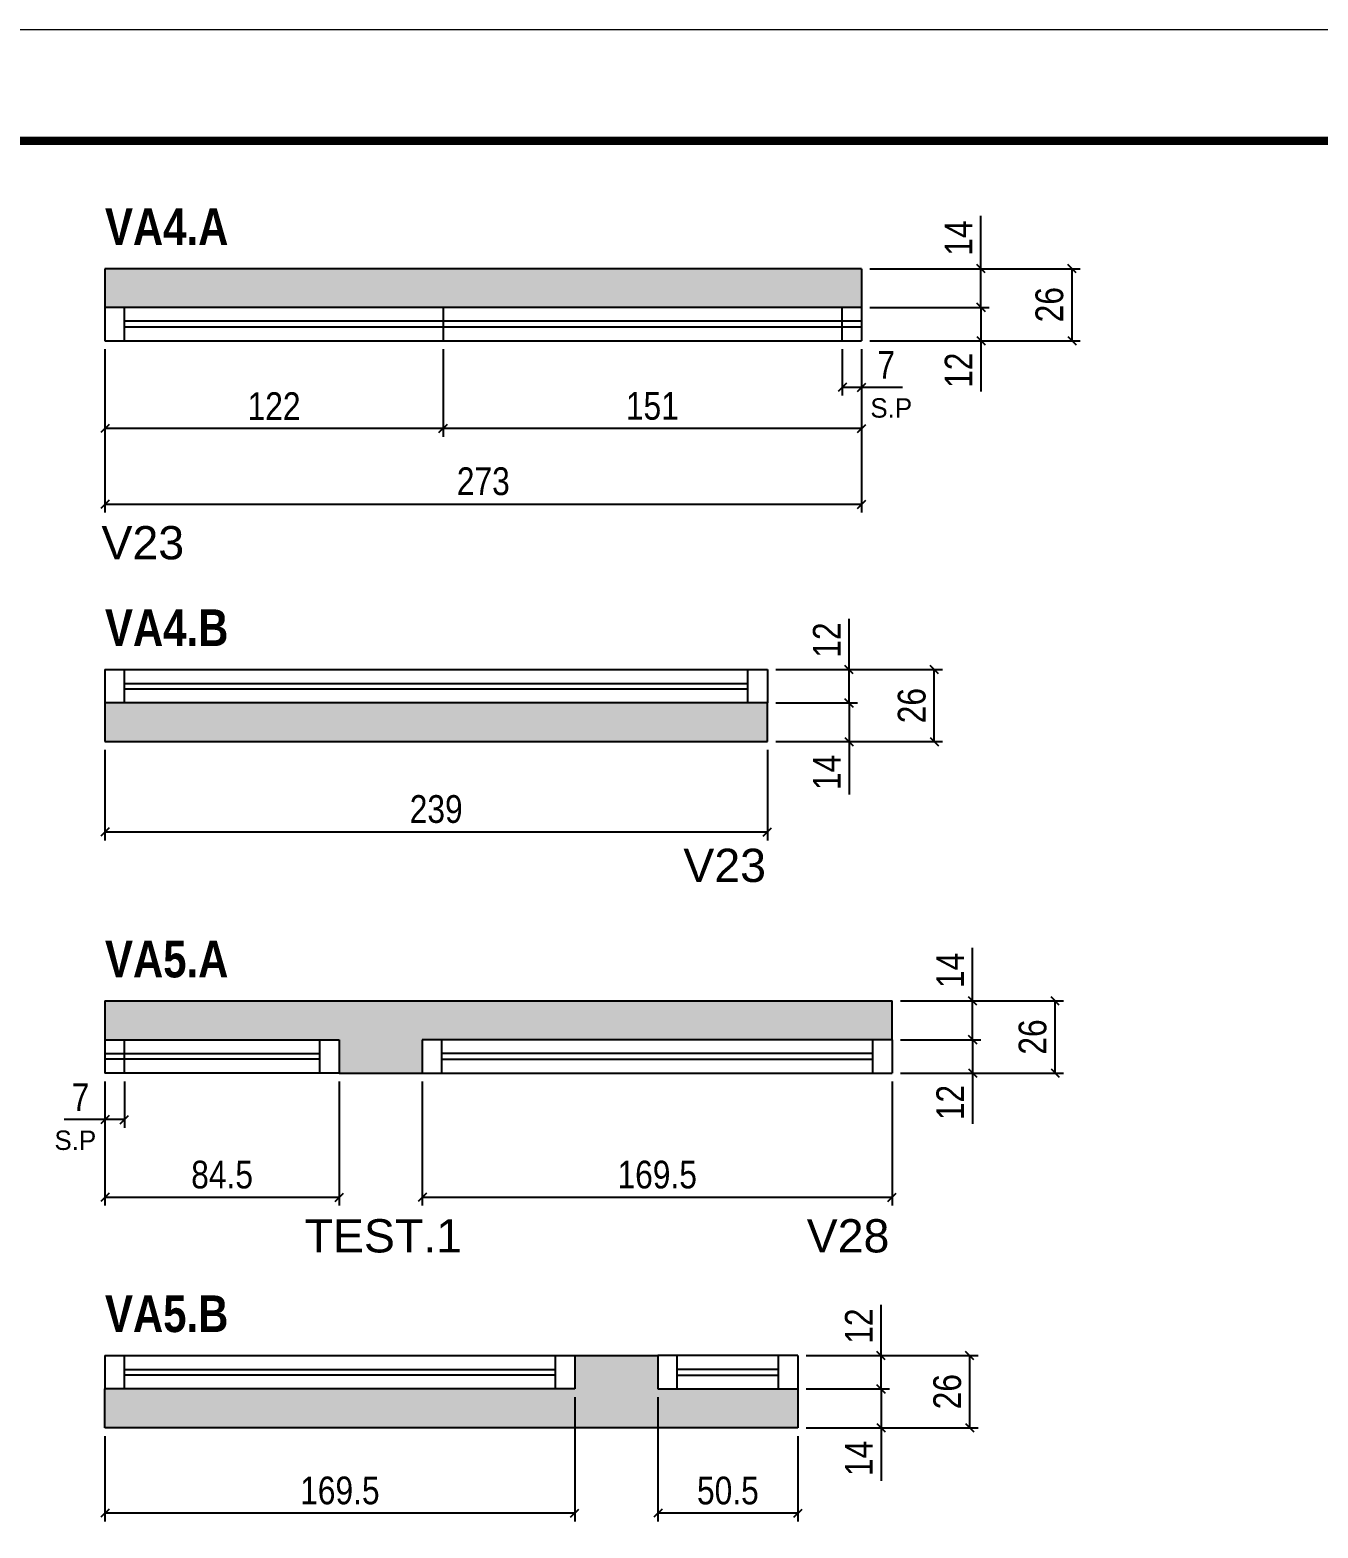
# Model space of a CAD drawing. Extents: x 3330 to 22105, y 1197 to 30204.
# Drawn here: x 6960 to 7425, y 18935 to 19476 of the extents above; entities that cross this region are included whole.
import ezdxf

# ---------------------------------------------------------------- set-up
doc = ezdxf.new("R2010")
doc.units = 0
doc.linetypes.add('DASHED', pattern=[0.75, 0.5, -0.25])
doc.linetypes.add('HIDDEN', pattern=[0.375, 0.25, -0.125])
for name, color, linetype in [('5', 5, 'Continuous'), ('COTA', 241, 'Continuous'), ('NOMENCLATURA', 7, 'Continuous'), ('Painéis', 200, 'Continuous'), ('SARR_2.2x7', 40, 'Continuous'), ('SARR_EDITAR', 141, 'Continuous'), ('texto', 7, 'Continuous')]:
    doc.layers.add(name, color=color, linetype=linetype)
doc.layers.add('Folhas', color=255, linetype='Continuous', lineweight=9)
doc.layers.add('SARRAFO DE PRESSAO', color=251, linetype='DASHED', lineweight=9)
doc.styles.add('COTA TECNICA', font='techl___.ttf', dxfattribs={"height": 10})
doc.styles.add('ROMAS860', font='ROMAS860.SHX')
doc.styles.get("Standard").update_dxf_attribs({"font": 'arial.ttf'})
doc.styles.add('TECNICA', font='techb___.ttf', dxfattribs={"height": 10})
doc.dimstyles.new('PAINEL', dxfattribs={"dimtxt": 10, "dimasz": 3, "dimexe": 3, "dimexo": 3, "dimgap": 3, "dimtad": 1, "dimdec": 1, "dimzin": 12, "dimdsep": 46, "dimtxsty": 'COTA TECNICA', "dimblk1": 'OBLIQUE', "dimblk2": 'OBLIQUE', "dimsah": 1, "dimcen": 0.9, "dimclrd": 4, "dimclre": 4, "dimclrt": 240, "dimadec": 1, "dimazin": 3, "dimtfac": 1, "dimtdec": 1, "dimtmove": 0, "dimatfit": 3, "dimfxl": 1, "dimtolj": 1, "dimtzin": 12, "dimarcsym": 0})

# ---------------------------------------------------------------- blocks, each defined once
blk = doc.blocks.new('9999999999')
at = {"layer": 'Folhas'}
blk.add_lwpolyline([(98138.98, 34190.21), (99623.98, 34190.21), (99623.98, 35240.21), (98138.98, 35240.21)], close=True, dxfattribs=at)
at = {"layer": 'Folhas', "color": 30, "const_width": 3}
blk.add_lwpolyline([(98213.98, 34230.21), (99583.98, 34230.21), (99583.98, 35200.21), (98213.98, 35200.21)], close=True, dxfattribs=at)
blk = doc.blocks.new('_Oblique')
at = {"color": 0, "linetype": 'ByBlock', "lineweight": -2}
blk.add_line((-0.5, -0.5), (0.5, 0.5), dxfattribs=at)
blk = doc.blocks.new('*D2918')
at = {"layer": 'COTA', "color": 4, "linetype": 'ByBlock', "lineweight": -2, "transparency": 16777216}
for p, q in [((6987.33, 19360.81), (6987.33, 19301.83)), ((7260.33, 19360.81), (7260.33, 19301.83)), ((6987.33, 19304.83), (7260.33, 19304.83))]:
    blk.add_line(p, q, dxfattribs=at)
at = {"layer": 'Defpoints', "color": 0, "linetype": 'ByBlock', "transparency": 16777216}
for p in [(6987.33, 19363.81), (7260.33, 19363.81), (7260.33, 19304.83)]:
    blk.add_point(p, dxfattribs=at)
at = {"layer": 'COTA', "color": 4, "linetype": 'ByBlock', "lineweight": -2, "transparency": 16777216, "xscale": 3, "yscale": 3, "zscale": 3, "rotation": 180}
blk.add_blockref('_Oblique', (6987.33, 19304.83), dxfattribs=at)
at = {"layer": 'COTA', "color": 4, "linetype": 'ByBlock', "lineweight": -2, "transparency": 16777216, "xscale": 3, "yscale": 3, "zscale": 3}
blk.add_blockref('_Oblique', (7260.33, 19304.83), dxfattribs=at)
at = {"layer": 'COTA', "color": 240, "linetype": 'ByBlock', "transparency": 16777216, "insert": (7123.83, 19313.05), "char_height": 10, "attachment_point": 5, "style": 'COTA TECNICA'}
blk.add_mtext('\\A1;273', dxfattribs=at)
blk = doc.blocks.new('*D2919')
at = {"layer": 'COTA', "color": 4, "linetype": 'ByBlock', "lineweight": -2, "transparency": 16777216}
for p, q in [((7109.33, 19360.81), (7109.33, 19329.14)), ((7260.33, 19360.81), (7260.33, 19329.14)), ((7260.33, 19332.14), (7109.33, 19332.14))]:
    blk.add_line(p, q, dxfattribs=at)
at = {"layer": 'Defpoints', "color": 0, "linetype": 'ByBlock', "transparency": 16777216}
for p in [(7109.33, 19363.81), (7260.33, 19363.81), (7109.33, 19332.14)]:
    blk.add_point(p, dxfattribs=at)
at = {"layer": 'COTA', "color": 4, "linetype": 'ByBlock', "lineweight": -2, "transparency": 16777216, "xscale": 3, "yscale": 3, "zscale": 3, "rotation": 180}
blk.add_blockref('_Oblique', (7109.33, 19332.14), dxfattribs=at)
at = {"layer": 'COTA', "color": 4, "linetype": 'ByBlock', "lineweight": -2, "transparency": 16777216, "xscale": 3, "yscale": 3, "zscale": 3}
blk.add_blockref('_Oblique', (7260.33, 19332.14), dxfattribs=at)
at = {"layer": 'COTA', "color": 240, "linetype": 'ByBlock', "transparency": 16777216, "insert": (7184.83, 19340.25), "char_height": 10, "attachment_point": 5, "style": 'COTA TECNICA'}
blk.add_mtext('\\A1;151', dxfattribs=at)
blk = doc.blocks.new('*D2920')
at = {"layer": 'COTA', "color": 4, "linetype": 'ByBlock', "lineweight": -2, "transparency": 16777216}
for p, q in [((6987.33, 19360.81), (6987.33, 19329.14)), ((7109.33, 19360.81), (7109.33, 19329.14)), ((7109.33, 19332.14), (6987.33, 19332.14))]:
    blk.add_line(p, q, dxfattribs=at)
at = {"layer": 'Defpoints', "color": 0, "linetype": 'ByBlock', "transparency": 16777216}
for p in [(6987.33, 19363.81), (7109.33, 19363.81), (6987.33, 19332.14)]:
    blk.add_point(p, dxfattribs=at)
at = {"layer": 'COTA', "color": 4, "linetype": 'ByBlock', "lineweight": -2, "transparency": 16777216, "xscale": 3, "yscale": 3, "zscale": 3, "rotation": 180}
blk.add_blockref('_Oblique', (6987.33, 19332.14), dxfattribs=at)
at = {"layer": 'COTA', "color": 4, "linetype": 'ByBlock', "lineweight": -2, "transparency": 16777216, "xscale": 3, "yscale": 3, "zscale": 3}
blk.add_blockref('_Oblique', (7109.33, 19332.14), dxfattribs=at)
at = {"layer": 'COTA', "color": 240, "linetype": 'ByBlock', "transparency": 16777216, "insert": (7048.33, 19340.2), "char_height": 10, "attachment_point": 5, "style": 'COTA TECNICA'}
blk.add_mtext('\\A1;122', dxfattribs=at)
blk = doc.blocks.new('*D2921')
at = {"layer": 'COTA', "color": 4, "linetype": 'ByBlock', "lineweight": -2, "transparency": 16777216}
for p, q in [((7303.39, 19389.81), (7303.39, 19408.93)), ((7263.33, 19389.81), (7306.39, 19389.81)), ((7303.39, 19375.81), (7303.39, 19389.81)), ((7263.33, 19375.81), (7306.39, 19375.81))]:
    blk.add_line(p, q, dxfattribs=at)
at = {"layer": 'Defpoints', "color": 0, "linetype": 'ByBlock', "transparency": 16777216}
for p in [(7260.33, 19389.81), (7303.39, 19389.81), (7260.33, 19375.81)]:
    blk.add_point(p, dxfattribs=at)
at = {"layer": 'COTA', "color": 4, "linetype": 'ByBlock', "lineweight": -2, "transparency": 16777216, "xscale": 3, "yscale": 3, "zscale": 3}
for p, rotation in [((7303.39, 19389.81), 90), ((7303.39, 19375.81), 270)]:
    blk.add_blockref('_Oblique', p, dxfattribs=dict(at, rotation=rotation))
at = {"layer": 'COTA', "color": 240, "linetype": 'ByBlock', "transparency": 16777216, "insert": (7295.31, 19400.87), "char_height": 10, "attachment_point": 5, "rotation": 90, "style": 'COTA TECNICA'}
blk.add_mtext('\\A1;14', dxfattribs=at)
blk = doc.blocks.new('*D2922')
at = {"layer": 'COTA', "color": 4, "linetype": 'ByBlock', "lineweight": -2, "transparency": 16777216}
for p, q in [((7263.33, 19389.81), (7339.24, 19389.81)), ((7336.24, 19389.81), (7336.24, 19363.81)), ((7263.33, 19363.81), (7339.24, 19363.81))]:
    blk.add_line(p, q, dxfattribs=at)
at = {"layer": 'Defpoints', "color": 0, "linetype": 'ByBlock', "transparency": 16777216}
for p in [(7260.33, 19389.81), (7260.33, 19363.81), (7336.24, 19363.81)]:
    blk.add_point(p, dxfattribs=at)
at = {"layer": 'COTA', "color": 4, "linetype": 'ByBlock', "lineweight": -2, "transparency": 16777216, "xscale": 3, "yscale": 3, "zscale": 3}
for p, rotation in [((7336.24, 19389.81), 90), ((7336.24, 19363.81), 270)]:
    blk.add_blockref('_Oblique', p, dxfattribs=dict(at, rotation=rotation))
at = {"layer": 'COTA', "color": 240, "linetype": 'ByBlock', "transparency": 16777216, "insert": (7328.13, 19376.81), "char_height": 10, "attachment_point": 5, "rotation": 90, "style": 'COTA TECNICA'}
blk.add_mtext('\\A1;26', dxfattribs=at)
blk = doc.blocks.new('*D2923')
at = {"layer": 'COTA', "color": 4, "linetype": 'ByBlock', "lineweight": -2, "transparency": 16777216}
for p, q in [((7253.33, 19360.81), (7253.33, 19344.01)), ((7260.33, 19360.81), (7260.33, 19344.01)), ((7253.33, 19347.01), (7260.33, 19347.01)), ((7260.33, 19347.01), (7275.06, 19347.01))]:
    blk.add_line(p, q, dxfattribs=at)
at = {"layer": 'Defpoints', "color": 0, "linetype": 'ByBlock', "transparency": 16777216}
for p in [(7253.33, 19363.81), (7260.33, 19363.81), (7260.33, 19347.01)]:
    blk.add_point(p, dxfattribs=at)
at = {"layer": 'COTA', "color": 4, "linetype": 'ByBlock', "lineweight": -2, "transparency": 16777216, "xscale": 3, "yscale": 3, "zscale": 3, "rotation": 180}
blk.add_blockref('_Oblique', (7253.33, 19347.01), dxfattribs=at)
at = {"layer": 'COTA', "color": 4, "linetype": 'ByBlock', "lineweight": -2, "transparency": 16777216, "xscale": 3, "yscale": 3, "zscale": 3}
blk.add_blockref('_Oblique', (7260.33, 19347.01), dxfattribs=at)
at = {"layer": 'COTA', "color": 240, "linetype": 'ByBlock', "transparency": 16777216, "insert": (7269.2, 19355.08), "char_height": 10, "attachment_point": 5, "style": 'COTA TECNICA'}
blk.add_mtext('\\A1;7', dxfattribs=at)
blk = doc.blocks.new('*D2924')
at = {"layer": 'COTA', "color": 4, "linetype": 'ByBlock', "lineweight": -2, "transparency": 16777216}
for p, q in [((7263.33, 19375.81), (7306.39, 19375.81)), ((7303.39, 19375.81), (7303.39, 19363.81)), ((7263.33, 19363.81), (7306.39, 19363.81)), ((7303.39, 19363.81), (7303.39, 19345.5))]:
    blk.add_line(p, q, dxfattribs=at)
at = {"layer": 'Defpoints', "color": 0, "linetype": 'ByBlock', "transparency": 16777216}
for p in [(7260.33, 19375.81), (7260.33, 19363.81), (7303.39, 19363.81)]:
    blk.add_point(p, dxfattribs=at)
at = {"layer": 'COTA', "color": 4, "linetype": 'ByBlock', "lineweight": -2, "transparency": 16777216, "xscale": 3, "yscale": 3, "zscale": 3}
for p, rotation in [((7303.39, 19375.81), 90), ((7303.39, 19363.81), 270)]:
    blk.add_blockref('_Oblique', p, dxfattribs=dict(at, rotation=rotation))
at = {"layer": 'COTA', "color": 240, "linetype": 'ByBlock', "transparency": 16777216, "insert": (7295.33, 19353.16), "char_height": 10, "attachment_point": 5, "rotation": 90, "style": 'COTA TECNICA'}
blk.add_mtext('\\A1;12', dxfattribs=at)
blk = doc.blocks.new('*D2925')
at = {"layer": 'COTA', "color": 4, "linetype": 'ByBlock', "lineweight": -2, "transparency": 16777216}
for p, q in [((7255.82, 19245.14), (7255.82, 19263.46)), ((7229.33, 19245.14), (7258.82, 19245.14)), ((7255.82, 19233.14), (7255.82, 19245.14)), ((7229.33, 19233.14), (7258.82, 19233.14))]:
    blk.add_line(p, q, dxfattribs=at)
at = {"layer": 'Defpoints', "color": 0, "linetype": 'ByBlock', "transparency": 16777216}
for p in [(7226.33, 19245.14), (7255.82, 19245.14), (7226.33, 19233.14)]:
    blk.add_point(p, dxfattribs=at)
at = {"layer": 'COTA', "color": 4, "linetype": 'ByBlock', "lineweight": -2, "transparency": 16777216, "xscale": 3, "yscale": 3, "zscale": 3}
for p, rotation in [((7255.82, 19245.14), 90), ((7255.82, 19233.14), 270)]:
    blk.add_blockref('_Oblique', p, dxfattribs=dict(at, rotation=rotation))
at = {"layer": 'COTA', "color": 240, "linetype": 'ByBlock', "transparency": 16777216, "insert": (7247.76, 19255.8), "char_height": 10, "attachment_point": 5, "rotation": 90, "style": 'COTA TECNICA'}
blk.add_mtext('\\A1;12', dxfattribs=at)
blk = doc.blocks.new('*D2926')
at = {"layer": 'COTA', "color": 4, "linetype": 'ByBlock', "lineweight": -2, "transparency": 16777216}
for p, q in [((7229.33, 19233.14), (7258.82, 19233.14)), ((7255.82, 19233.14), (7255.82, 19219.14)), ((7229.33, 19219.14), (7258.82, 19219.14)), ((7255.82, 19219.14), (7255.82, 19200.03))]:
    blk.add_line(p, q, dxfattribs=at)
at = {"layer": 'Defpoints', "color": 0, "linetype": 'ByBlock', "transparency": 16777216}
for p in [(7226.33, 19233.14), (7226.33, 19219.14), (7255.82, 19219.14)]:
    blk.add_point(p, dxfattribs=at)
at = {"layer": 'COTA', "color": 4, "linetype": 'ByBlock', "lineweight": -2, "transparency": 16777216, "xscale": 3, "yscale": 3, "zscale": 3}
for p, rotation in [((7255.82, 19233.14), 90), ((7255.82, 19219.14), 270)]:
    blk.add_blockref('_Oblique', p, dxfattribs=dict(at, rotation=rotation))
at = {"layer": 'COTA', "color": 240, "linetype": 'ByBlock', "transparency": 16777216, "insert": (7247.75, 19208.08), "char_height": 10, "attachment_point": 5, "rotation": 90, "style": 'COTA TECNICA'}
blk.add_mtext('\\A1;14', dxfattribs=at)
blk = doc.blocks.new('*D2927')
at = {"layer": 'COTA', "color": 4, "linetype": 'ByBlock', "lineweight": -2, "transparency": 16777216}
for p, q in [((7229.33, 19245.14), (7289.56, 19245.14)), ((7286.56, 19219.14), (7286.56, 19245.14)), ((7229.33, 19219.14), (7289.56, 19219.14))]:
    blk.add_line(p, q, dxfattribs=at)
at = {"layer": 'Defpoints', "color": 0, "linetype": 'ByBlock', "transparency": 16777216}
for p in [(7226.33, 19245.14), (7286.56, 19245.14), (7226.33, 19219.14)]:
    blk.add_point(p, dxfattribs=at)
at = {"layer": 'COTA', "color": 4, "linetype": 'ByBlock', "lineweight": -2, "transparency": 16777216, "xscale": 3, "yscale": 3, "zscale": 3}
for p, rotation in [((7286.56, 19245.14), 90), ((7286.56, 19219.14), 270)]:
    blk.add_blockref('_Oblique', p, dxfattribs=dict(at, rotation=rotation))
at = {"layer": 'COTA', "color": 240, "linetype": 'ByBlock', "transparency": 16777216, "insert": (7278.46, 19232.14), "char_height": 10, "attachment_point": 5, "rotation": 90, "style": 'COTA TECNICA'}
blk.add_mtext('\\A1;26', dxfattribs=at)
blk = doc.blocks.new('*D2928')
at = {"layer": 'COTA', "color": 4, "linetype": 'ByBlock', "lineweight": -2, "transparency": 16777216}
for p, q in [((6987.33, 19216.14), (6987.33, 19183.52)), ((7226.33, 19216.14), (7226.33, 19183.52)), ((7226.33, 19186.52), (6987.33, 19186.52))]:
    blk.add_line(p, q, dxfattribs=at)
at = {"layer": 'Defpoints', "color": 0, "linetype": 'ByBlock', "transparency": 16777216}
for p in [(6987.33, 19219.14), (7226.33, 19219.14), (6987.33, 19186.52)]:
    blk.add_point(p, dxfattribs=at)
at = {"layer": 'COTA', "color": 4, "linetype": 'ByBlock', "lineweight": -2, "transparency": 16777216, "xscale": 3, "yscale": 3, "zscale": 3, "rotation": 180}
blk.add_blockref('_Oblique', (6987.33, 19186.52), dxfattribs=at)
at = {"layer": 'COTA', "color": 4, "linetype": 'ByBlock', "lineweight": -2, "transparency": 16777216, "xscale": 3, "yscale": 3, "zscale": 3}
blk.add_blockref('_Oblique', (7226.33, 19186.52), dxfattribs=at)
at = {"layer": 'COTA', "color": 240, "linetype": 'ByBlock', "transparency": 16777216, "insert": (7106.83, 19194.77), "char_height": 10, "attachment_point": 5, "style": 'COTA TECNICA'}
blk.add_mtext('\\A1;239', dxfattribs=at)
blk = doc.blocks.new('*D2929')
at = {"layer": 'COTA', "color": 4, "linetype": 'ByBlock', "lineweight": -2, "transparency": 16777216}
for p, q in [((6987.33, 19096.57), (6987.33, 19051.72)), ((7071.83, 19096.57), (7071.83, 19051.72)), ((6987.33, 19054.72), (7071.83, 19054.72))]:
    blk.add_line(p, q, dxfattribs=at)
at = {"layer": 'Defpoints', "color": 0, "linetype": 'ByBlock', "transparency": 16777216}
for p in [(6987.33, 19099.57), (7071.83, 19099.57), (7071.83, 19054.72)]:
    blk.add_point(p, dxfattribs=at)
at = {"layer": 'COTA', "color": 4, "linetype": 'ByBlock', "lineweight": -2, "transparency": 16777216, "xscale": 3, "yscale": 3, "zscale": 3, "rotation": 180}
blk.add_blockref('_Oblique', (6987.33, 19054.72), dxfattribs=at)
at = {"layer": 'COTA', "color": 4, "linetype": 'ByBlock', "lineweight": -2, "transparency": 16777216, "xscale": 3, "yscale": 3, "zscale": 3}
blk.add_blockref('_Oblique', (7071.83, 19054.72), dxfattribs=at)
at = {"layer": 'COTA', "color": 240, "linetype": 'ByBlock', "transparency": 16777216, "insert": (7029.58, 19062.86), "char_height": 10, "attachment_point": 5, "style": 'COTA TECNICA'}
blk.add_mtext('\\A1;84.5', dxfattribs=at)
blk = doc.blocks.new('*D2930')
at = {"layer": 'COTA', "color": 4, "linetype": 'ByBlock', "lineweight": -2, "transparency": 16777216}
for p, q in [((6987.33, 19096.57), (6987.33, 19079.77)), ((6994.33, 19096.57), (6994.33, 19079.77)), ((6987.33, 19082.77), (6972.6, 19082.77)), ((6994.33, 19082.77), (6987.33, 19082.77))]:
    blk.add_line(p, q, dxfattribs=at)
at = {"layer": 'Defpoints', "color": 0, "linetype": 'ByBlock', "transparency": 16777216}
for p in [(6987.33, 19099.57), (6994.33, 19099.57), (6987.33, 19082.77)]:
    blk.add_point(p, dxfattribs=at)
at = {"layer": 'COTA', "color": 4, "linetype": 'ByBlock', "lineweight": -2, "transparency": 16777216, "xscale": 3, "yscale": 3, "zscale": 3, "rotation": 180}
blk.add_blockref('_Oblique', (6987.33, 19082.77), dxfattribs=at)
at = {"layer": 'COTA', "color": 4, "linetype": 'ByBlock', "lineweight": -2, "transparency": 16777216, "xscale": 3, "yscale": 3, "zscale": 3}
blk.add_blockref('_Oblique', (6994.33, 19082.77), dxfattribs=at)
at = {"layer": 'COTA', "color": 240, "linetype": 'ByBlock', "transparency": 16777216, "insert": (6978.47, 19090.84), "char_height": 10, "attachment_point": 5, "style": 'COTA TECNICA'}
blk.add_mtext('\\A1;7', dxfattribs=at)
blk = doc.blocks.new('*D2857')
at = {"layer": 'COTA', "color": 4, "linetype": 'ByBlock', "lineweight": -2, "transparency": 16777216}
for p, q in [((7101.83, 19096.57), (7101.83, 19051.72)), ((7271.33, 19096.57), (7271.33, 19051.72)), ((7101.83, 19054.72), (7271.33, 19054.72))]:
    blk.add_line(p, q, dxfattribs=at)
at = {"layer": 'Defpoints', "color": 0, "linetype": 'ByBlock', "transparency": 16777216}
for p in [(7101.83, 19099.57), (7271.33, 19099.57), (7271.33, 19054.72)]:
    blk.add_point(p, dxfattribs=at)
at = {"layer": 'COTA', "color": 4, "linetype": 'ByBlock', "lineweight": -2, "transparency": 16777216, "xscale": 3, "yscale": 3, "zscale": 3, "rotation": 180}
blk.add_blockref('_Oblique', (7101.83, 19054.72), dxfattribs=at)
at = {"layer": 'COTA', "color": 4, "linetype": 'ByBlock', "lineweight": -2, "transparency": 16777216, "xscale": 3, "yscale": 3, "zscale": 3}
blk.add_blockref('_Oblique', (7271.33, 19054.72), dxfattribs=at)
at = {"layer": 'COTA', "color": 240, "linetype": 'ByBlock', "transparency": 16777216, "insert": (7186.58, 19062.86), "char_height": 10, "attachment_point": 5, "style": 'COTA TECNICA'}
blk.add_mtext('\\A1;169.5', dxfattribs=at)
blk = doc.blocks.new('*D2858')
at = {"layer": 'COTA', "color": 4, "linetype": 'ByBlock', "lineweight": -2, "transparency": 16777216}
for p, q in [((7274.33, 19111.57), (7303.37, 19111.57)), ((7300.37, 19111.57), (7300.37, 19099.57)), ((7274.33, 19099.57), (7303.37, 19099.57)), ((7300.37, 19099.57), (7300.37, 19081.26))]:
    blk.add_line(p, q, dxfattribs=at)
at = {"layer": 'Defpoints', "color": 0, "linetype": 'ByBlock', "transparency": 16777216}
for p in [(7271.33, 19111.57), (7271.33, 19099.57), (7300.37, 19099.57)]:
    blk.add_point(p, dxfattribs=at)
at = {"layer": 'COTA', "color": 4, "linetype": 'ByBlock', "lineweight": -2, "transparency": 16777216, "xscale": 3, "yscale": 3, "zscale": 3}
for p, rotation in [((7300.37, 19111.57), 90), ((7300.37, 19099.57), 270)]:
    blk.add_blockref('_Oblique', p, dxfattribs=dict(at, rotation=rotation))
at = {"layer": 'COTA', "color": 240, "linetype": 'ByBlock', "transparency": 16777216, "insert": (7292.31, 19088.91), "char_height": 10, "attachment_point": 5, "rotation": 90, "style": 'COTA TECNICA'}
blk.add_mtext('\\A1;12', dxfattribs=at)
blk = doc.blocks.new('*D2859')
at = {"layer": 'COTA', "color": 4, "linetype": 'ByBlock', "lineweight": -2, "transparency": 16777216}
for p, q in [((7300.37, 19125.57), (7300.37, 19144.69)), ((7274.33, 19125.57), (7303.37, 19125.57)), ((7300.37, 19111.57), (7300.37, 19125.57)), ((7274.33, 19111.57), (7303.37, 19111.57))]:
    blk.add_line(p, q, dxfattribs=at)
at = {"layer": 'Defpoints', "color": 0, "linetype": 'ByBlock', "transparency": 16777216}
for p in [(7271.33, 19125.57), (7300.37, 19125.57), (7271.33, 19111.57)]:
    blk.add_point(p, dxfattribs=at)
at = {"layer": 'COTA', "color": 4, "linetype": 'ByBlock', "lineweight": -2, "transparency": 16777216, "xscale": 3, "yscale": 3, "zscale": 3}
for p, rotation in [((7300.37, 19125.57), 90), ((7300.37, 19111.57), 270)]:
    blk.add_blockref('_Oblique', p, dxfattribs=dict(at, rotation=rotation))
at = {"layer": 'COTA', "color": 240, "linetype": 'ByBlock', "transparency": 16777216, "insert": (7292.3, 19136.63), "char_height": 10, "attachment_point": 5, "rotation": 90, "style": 'COTA TECNICA'}
blk.add_mtext('\\A1;14', dxfattribs=at)
blk = doc.blocks.new('*D2860')
at = {"layer": 'COTA', "color": 4, "linetype": 'ByBlock', "lineweight": -2, "transparency": 16777216}
for p, q in [((7274.33, 19125.57), (7333.17, 19125.57)), ((7330.17, 19099.57), (7330.17, 19125.57)), ((7274.33, 19099.57), (7333.17, 19099.57))]:
    blk.add_line(p, q, dxfattribs=at)
at = {"layer": 'Defpoints', "color": 0, "linetype": 'ByBlock', "transparency": 16777216}
for p in [(7271.33, 19125.57), (7330.17, 19125.57), (7271.33, 19099.57)]:
    blk.add_point(p, dxfattribs=at)
at = {"layer": 'COTA', "color": 4, "linetype": 'ByBlock', "lineweight": -2, "transparency": 16777216, "xscale": 3, "yscale": 3, "zscale": 3}
for p, rotation in [((7330.17, 19125.57), 90), ((7330.17, 19099.57), 270)]:
    blk.add_blockref('_Oblique', p, dxfattribs=dict(at, rotation=rotation))
at = {"layer": 'COTA', "color": 240, "linetype": 'ByBlock', "transparency": 16777216, "insert": (7322.06, 19112.57), "char_height": 10, "attachment_point": 5, "rotation": 90, "style": 'COTA TECNICA'}
blk.add_mtext('\\A1;26', dxfattribs=at)
blk = doc.blocks.new('*D2861')
at = {"layer": 'COTA', "color": 4, "linetype": 'ByBlock', "lineweight": -2, "transparency": 16777216}
for p, q in [((7186.83, 18982.59), (7186.83, 18937.75)), ((7237.33, 18968.59), (7237.33, 18937.75)), ((7237.33, 18940.75), (7186.83, 18940.75))]:
    blk.add_line(p, q, dxfattribs=at)
at = {"layer": 'Defpoints', "color": 0, "linetype": 'ByBlock', "transparency": 16777216}
for p in [(7186.83, 18985.59), (7237.33, 18971.59), (7186.83, 18940.75)]:
    blk.add_point(p, dxfattribs=at)
at = {"layer": 'COTA', "color": 4, "linetype": 'ByBlock', "lineweight": -2, "transparency": 16777216, "xscale": 3, "yscale": 3, "zscale": 3, "rotation": 180}
blk.add_blockref('_Oblique', (7186.83, 18940.75), dxfattribs=at)
at = {"layer": 'COTA', "color": 4, "linetype": 'ByBlock', "lineweight": -2, "transparency": 16777216, "xscale": 3, "yscale": 3, "zscale": 3}
blk.add_blockref('_Oblique', (7237.33, 18940.75), dxfattribs=at)
at = {"layer": 'COTA', "color": 240, "linetype": 'ByBlock', "transparency": 16777216, "insert": (7212.08, 18948.86), "char_height": 10, "attachment_point": 5, "style": 'COTA TECNICA'}
blk.add_mtext('\\A1;50.5', dxfattribs=at)
blk = doc.blocks.new('*D2862')
at = {"layer": 'COTA', "color": 4, "linetype": 'ByBlock', "lineweight": -2, "transparency": 16777216}
for p, q in [((7156.83, 18982.59), (7156.83, 18937.75)), ((6987.33, 18968.59), (6987.33, 18937.75)), ((7156.83, 18940.75), (6987.33, 18940.75))]:
    blk.add_line(p, q, dxfattribs=at)
at = {"layer": 'Defpoints', "color": 0, "linetype": 'ByBlock', "transparency": 16777216}
for p in [(7156.83, 18985.59), (6987.33, 18971.59), (6987.33, 18940.75)]:
    blk.add_point(p, dxfattribs=at)
at = {"layer": 'COTA', "color": 4, "linetype": 'ByBlock', "lineweight": -2, "transparency": 16777216, "xscale": 3, "yscale": 3, "zscale": 3, "rotation": 180}
blk.add_blockref('_Oblique', (6987.33, 18940.75), dxfattribs=at)
at = {"layer": 'COTA', "color": 4, "linetype": 'ByBlock', "lineweight": -2, "transparency": 16777216, "xscale": 3, "yscale": 3, "zscale": 3}
blk.add_blockref('_Oblique', (7156.83, 18940.75), dxfattribs=at)
at = {"layer": 'COTA', "color": 240, "linetype": 'ByBlock', "transparency": 16777216, "insert": (7072.08, 18948.89), "char_height": 10, "attachment_point": 5, "style": 'COTA TECNICA'}
blk.add_mtext('\\A1;169.5', dxfattribs=at)
blk = doc.blocks.new('*D2863')
at = {"layer": 'COTA', "color": 4, "linetype": 'ByBlock', "lineweight": -2, "transparency": 16777216}
for p, q in [((7240.33, 18985.59), (7270.38, 18985.59)), ((7267.38, 18985.59), (7267.38, 18971.59)), ((7240.33, 18971.59), (7270.38, 18971.59)), ((7267.38, 18971.59), (7267.38, 18952.48))]:
    blk.add_line(p, q, dxfattribs=at)
at = {"layer": 'Defpoints', "color": 0, "linetype": 'ByBlock', "transparency": 16777216}
for p in [(7237.33, 18985.59), (7237.33, 18971.59), (7267.38, 18971.59)]:
    blk.add_point(p, dxfattribs=at)
at = {"layer": 'COTA', "color": 4, "linetype": 'ByBlock', "lineweight": -2, "transparency": 16777216, "xscale": 3, "yscale": 3, "zscale": 3}
for p, rotation in [((7267.38, 18985.59), 90), ((7267.38, 18971.59), 270)]:
    blk.add_blockref('_Oblique', p, dxfattribs=dict(at, rotation=rotation))
at = {"layer": 'COTA', "color": 240, "linetype": 'ByBlock', "transparency": 16777216, "insert": (7259.31, 18960.53), "char_height": 10, "attachment_point": 5, "rotation": 90, "style": 'COTA TECNICA'}
blk.add_mtext('\\A1;14', dxfattribs=at)
blk = doc.blocks.new('*D2864')
at = {"layer": 'COTA', "color": 4, "linetype": 'ByBlock', "lineweight": -2, "transparency": 16777216}
for p, q in [((7267.38, 18997.59), (7267.38, 19015.91)), ((7240.33, 18997.59), (7270.38, 18997.59)), ((7267.38, 18985.59), (7267.38, 18997.59)), ((7240.33, 18985.59), (7270.38, 18985.59))]:
    blk.add_line(p, q, dxfattribs=at)
at = {"layer": 'Defpoints', "color": 0, "linetype": 'ByBlock', "transparency": 16777216}
for p in [(7237.33, 18997.59), (7267.38, 18997.59), (7237.33, 18985.59)]:
    blk.add_point(p, dxfattribs=at)
at = {"layer": 'COTA', "color": 4, "linetype": 'ByBlock', "lineweight": -2, "transparency": 16777216, "xscale": 3, "yscale": 3, "zscale": 3}
for p, rotation in [((7267.38, 18997.59), 90), ((7267.38, 18985.59), 270)]:
    blk.add_blockref('_Oblique', p, dxfattribs=dict(at, rotation=rotation))
at = {"layer": 'COTA', "color": 240, "linetype": 'ByBlock', "transparency": 16777216, "insert": (7259.33, 19008.25), "char_height": 10, "attachment_point": 5, "rotation": 90, "style": 'COTA TECNICA'}
blk.add_mtext('\\A1;12', dxfattribs=at)
blk = doc.blocks.new('*D2865')
at = {"layer": 'COTA', "color": 4, "linetype": 'ByBlock', "lineweight": -2, "transparency": 16777216}
for p, q in [((7240.33, 18997.59), (7302.37, 18997.59)), ((7299.37, 18971.59), (7299.37, 18997.59)), ((7240.33, 18971.59), (7302.37, 18971.59))]:
    blk.add_line(p, q, dxfattribs=at)
at = {"layer": 'Defpoints', "color": 0, "linetype": 'ByBlock', "transparency": 16777216}
for p in [(7237.33, 18997.59), (7299.37, 18997.59), (7237.33, 18971.59)]:
    blk.add_point(p, dxfattribs=at)
at = {"layer": 'COTA', "color": 4, "linetype": 'ByBlock', "lineweight": -2, "transparency": 16777216, "xscale": 3, "yscale": 3, "zscale": 3}
for p, rotation in [((7299.37, 18997.59), 90), ((7299.37, 18971.59), 270)]:
    blk.add_blockref('_Oblique', p, dxfattribs=dict(at, rotation=rotation))
at = {"layer": 'COTA', "color": 240, "linetype": 'ByBlock', "transparency": 16777216, "insert": (7291.27, 18984.59), "char_height": 10, "attachment_point": 5, "rotation": 90, "style": 'COTA TECNICA'}
blk.add_mtext('\\A1;26', dxfattribs=at)

msp = doc.modelspace()

# ---------------------------------------------------------------- hatches: boundary and pattern name
at = {"layer": 'COTA', "linetype": 'ByBlock'}
h = msp.add_hatch(dxfattribs=at)
h.set_pattern_fill('AR-CONC', color=256, scale=0.03)
h.set_pattern_definition([(50, (-124106.2733, -5427.082), (5.46554007, -0.47817257), [0.5715, -6.2865]), (355, (-124106.273, -5427.082), (-1.05730264, 5.73170536), [0.4572, -5.02921753]), (100.4514447, (-124105.818, -5427.122), (4.40823741, 5.25353256), [0.48570026, -5.34270734]), (46.1842, (-124106.273, -5425.558), (8.13237123, -1.26126984), [0.85725, -9.42975]), (96.6355576, (-124105.5956, -5425.663), (7.122124, 7.42278374), [0.7285507, -8.01406824]), (351.184151, (-124106.273, -5425.558), (7.122124, 7.42278374), [0.685799, -7.54379196]), (21, (-124105.5113, -5425.939), (4.54843174, -3.06795595), [0.5715, -6.2865]), (326, (-124105.511, -5425.939), (1.85406085, 5.52563898), [0.4572, -5.0292]), (71.451445, (-124105.132, -5426.195), (6.40249258, 2.45768307), [0.48570026, -5.34269813]), (37.5, (-124106.2733, -5427.0821), (0.092658098, 2.536651166), [0, -4.96824, 0, -5.1054, 0, -5.04825]), (7.5, (-124106.2733, -5427.0821), (2.004589875, 3.005417245), [0, -2.91084, 0, -4.85394, 0, -1.92405]), (327.5, (-124107.9725, -5427.0821), (4.067717855, -0.17186232), [0, -1.905, 0, -5.9436, 0, -7.8867]), (317.5, (-124108.7345, -5427.082), (4.44387544, 0.76279473), [0, -2.4765, 0, -3.94716, 0, -5.6007])])
h.paths.add_polyline_path([(7260.33, 19375.81), (7260.33, 19389.81), (6987.33, 19389.81), (6987.33, 19375.81)])
h = msp.add_hatch(dxfattribs=at)
h.set_pattern_fill('AR-CONC', color=256, scale=0.03)
h.set_pattern_definition([(50, (-124106.2733, -5414.5837), (5.46554007, -0.47817257), [0.5715, -6.2865]), (355, (-124106.273, -5414.584), (-1.05730264, 5.73170536), [0.4572, -5.02921753]), (100.4514447, (-124105.818, -5414.6236), (4.40823741, 5.25353256), [0.48570026, -5.34270734]), (46.1842, (-124106.273, -5413.06), (8.13237123, -1.26126984), [0.85725, -9.42975]), (96.6355576, (-124105.5956, -5413.165), (7.122124, 7.42278374), [0.7285507, -8.01406824]), (351.184151, (-124106.273, -5413.06), (7.122124, 7.42278374), [0.685799, -7.54379196]), (21, (-124105.5113, -5413.4407), (4.54843174, -3.06795595), [0.5715, -6.2865]), (326, (-124105.511, -5413.441), (1.85406085, 5.52563898), [0.4572, -5.0292]), (71.451445, (-124105.132, -5413.6964), (6.40249258, 2.45768307), [0.48570026, -5.34269813]), (37.5, (-124106.2733, -5414.5837), (0.092658098, 2.536651166), [0, -4.96824, 0, -5.1054, 0, -5.04825]), (7.5, (-124106.2733, -5414.5837), (2.004589875, 3.005417245), [0, -2.91084, 0, -4.85394, 0, -1.92405]), (327.5, (-124107.9725, -5414.5837), (4.067717855, -0.17186232), [0, -1.905, 0, -5.9436, 0, -7.8867]), (317.5, (-124108.7345, -5414.5837), (4.44387544, 0.76279473), [0, -2.4765, 0, -3.94716, 0, -5.6007])])
h.paths.add_polyline_path([(6987.33, 19233.14), (6987.33, 19219.14), (7226.33, 19219.14), (7226.33, 19233.14)])
h = msp.add_hatch(dxfattribs=at)
h.set_pattern_fill('AR-CONC', color=256, scale=0.03)
h.set_pattern_definition([(50, (-124106.2733, -5401.982), (5.46554007, -0.47817257), [0.5715, -6.2865]), (355, (-124106.273, -5401.982), (-1.05730264, 5.73170536), [0.4572, -5.02921753]), (100.4514447, (-124105.818, -5402.022), (4.40823741, 5.25353256), [0.48570026, -5.34270734]), (46.1842, (-124106.273, -5400.458), (8.13237123, -1.26126984), [0.85725, -9.42975]), (96.6355576, (-124105.5956, -5400.563), (7.122124, 7.42278374), [0.7285507, -8.01406824]), (351.184151, (-124106.273, -5400.458), (7.122124, 7.42278374), [0.685799, -7.54379196]), (21, (-124105.5113, -5400.839), (4.54843174, -3.06795595), [0.5715, -6.2865]), (326, (-124105.511, -5400.839), (1.85406085, 5.52563898), [0.4572, -5.0292]), (71.451445, (-124105.132, -5401.0946), (6.40249258, 2.45768307), [0.48570026, -5.34269813]), (37.5, (-124106.2733, -5401.982), (0.092658098, 2.536651166), [0, -4.96824, 0, -5.1054, 0, -5.04825]), (7.5, (-124106.2733, -5401.982), (2.004589875, 3.005417245), [0, -2.91084, 0, -4.85394, 0, -1.92405]), (327.5, (-124107.9725, -5401.982), (4.067717855, -0.17186232), [0, -1.905, 0, -5.9436, 0, -7.8867]), (317.5, (-124108.7345, -5401.982), (4.44387544, 0.76279473), [0, -2.4765, 0, -3.94716, 0, -5.6007])])
h.paths.add_polyline_path([(6987.33, 19125.57), (6987.33, 19111.57), (7071.83, 19111.57), (7071.83, 19099.57), (7101.83, 19099.57), (7101.83, 19111.57), (7271.33, 19111.57), (7271.33, 19125.57)])
h = msp.add_hatch(dxfattribs=at)
h.set_pattern_fill('AR-CONC', color=256, scale=0.03)
h.set_pattern_definition([(50, (-124136.2733, -5382.309), (5.46554007, -0.47817257), [0.5715, -6.2865]), (355, (-124136.273, -5382.309), (-1.05730264, 5.73170536), [0.4572, -5.02921753]), (100.4514447, (-124135.818, -5382.349), (4.40823741, 5.25353256), [0.48570026, -5.34270734]), (46.1842, (-124136.273, -5380.785), (8.13237123, -1.26126984), [0.85725, -9.42975]), (96.6355576, (-124135.5956, -5380.89), (7.122124, 7.42278374), [0.7285507, -8.01406824]), (351.184151, (-124136.273, -5380.785), (7.122124, 7.42278374), [0.685799, -7.54379196]), (21, (-124135.5113, -5381.166), (4.54843174, -3.06795595), [0.5715, -6.2865]), (326, (-124135.511, -5381.166), (1.85406085, 5.52563898), [0.4572, -5.0292]), (71.451445, (-124135.132, -5381.4216), (6.40249258, 2.45768307), [0.48570026, -5.34269813]), (37.5, (-124136.2733, -5382.3089), (0.092658098, 2.536651166), [0, -4.96824, 0, -5.1054, 0, -5.04825]), (7.5, (-124136.2733, -5382.309), (2.004589875, 3.005417245), [0, -2.91084, 0, -4.85394, 0, -1.92405]), (327.5, (-124137.9725, -5382.3089), (4.067717855, -0.17186232), [0, -1.905, 0, -5.9436, 0, -7.8867]), (317.5, (-124138.7345, -5382.309), (4.44387544, 0.76279473), [0, -2.4765, 0, -3.94716, 0, -5.6007])])
h.paths.add_polyline_path([(7156.83, 18997.59), (7156.83, 18985.59), (6987.33, 18985.59), (6987.33, 18971.59), (7237.33, 18971.59), (7237.33, 18985.59), (7186.83, 18985.59), (7186.83, 18997.59)])

# ---------------------------------------------------------------- linework, layer by layer
for p, q in [((7260.33, 19389.81), (6987.33, 19389.81)), ((6987.33, 19389.81), (6987.33, 19375.81)), ((7260.33, 19389.81), (7260.33, 19375.81)), ((6987.33, 19233.14), (6987.33, 19219.14)), ((7226.33, 19219.14), (7226.33, 19233.14)), ((6987.33, 19219.14), (7226.33, 19219.14)), ((6987.33, 19125.57), (6987.33, 19111.57)), ((6987.33, 19125.57), (7271.33, 19125.57)), ((7271.33, 19111.57), (7271.33, 19125.57)), ((7071.83, 19099.57), (7101.83, 19099.57)), ((7156.83, 18997.59), (7186.83, 18997.59)), ((6987.33, 18971.59), (6987.33, 18985.59)), ((7237.33, 18985.59), (7237.33, 18971.59)), ((7237.33, 18971.59), (6987.33, 18971.59))]:
    msp.add_line(p, q, dxfattribs=at)
at = {"layer": 'Painéis', "linetype": 'Continuous'}
for p, q in [((7260.33, 19375.81), (6987.33, 19375.81)), ((6987.33, 19375.81), (6987.33, 19363.81)), ((7109.33, 19375.81), (7109.33, 19363.81)), ((7260.33, 19375.81), (7260.33, 19363.81)), ((6987.33, 19363.81), (7260.33, 19363.81)), ((6987.33, 19245.14), (7226.33, 19245.14)), ((6987.33, 19245.14), (6987.33, 19233.14)), ((7226.33, 19245.14), (7226.33, 19233.14)), ((7226.33, 19233.14), (6987.33, 19233.14)), ((6987.33, 19111.57), (7071.83, 19111.57)), ((6987.33, 19111.57), (6987.33, 19099.57)), ((7071.83, 19111.57), (7071.83, 19099.57)), ((7271.33, 19111.57), (7101.83, 19111.57)), ((7101.83, 19111.57), (7101.83, 19099.57)), ((7271.33, 19111.57), (7271.33, 19099.57)), ((7071.83, 19099.57), (6987.33, 19099.57)), ((7101.83, 19099.57), (7271.33, 19099.57)), ((6987.33, 18997.59), (7156.83, 18997.59)), ((6987.33, 18997.59), (6987.33, 18985.59)), ((7156.83, 18997.59), (7156.83, 18985.59)), ((7237.33, 18997.59), (7186.83, 18997.59)), ((7186.83, 18997.59), (7186.83, 18985.59)), ((7237.33, 18997.59), (7237.33, 18985.59)), ((7156.83, 18985.59), (6987.33, 18985.59)), ((7186.83, 18985.59), (7237.33, 18985.59))]:
    msp.add_line(p, q, dxfattribs=at)
at = {"layer": 'SARR_2.2x7', "linetype": 'Continuous'}
for p, q in [((6994.33, 19363.81), (6994.33, 19375.81)), ((6994.33, 19233.14), (6994.33, 19245.14)), ((7219.33, 19233.14), (7219.33, 19245.14)), ((7064.83, 19099.57), (7064.83, 19111.57)), ((7108.83, 19099.57), (7108.83, 19111.57)), ((7264.33, 19099.57), (7264.33, 19111.57)), ((6994.33, 18985.59), (6994.33, 18997.59)), ((7149.83, 18985.59), (7149.83, 18997.59)), ((7193.83, 18985.59), (7193.83, 18997.59)), ((7230.33, 18985.59), (7230.33, 18997.59))]:
    msp.add_line(p, q, dxfattribs=at)
at = {"layer": 'SARR_2.2x7', "linetype": 'HIDDEN'}
for p, q in [((7253.33, 19363.81), (7253.33, 19375.81)), ((6994.33, 19099.57), (6994.33, 19111.57))]:
    msp.add_line(p, q, dxfattribs=at)
at = {"layer": 'SARR_EDITAR', "linetype": 'Continuous'}
for p, q in [((7260.33, 19370.81), (6994.33, 19370.81)), ((6994.33, 19368.81), (7260.33, 19368.81)), ((6994.33, 19240.14), (7219.33, 19240.14)), ((7219.33, 19238.14), (6994.33, 19238.14)), ((6987.33, 19106.57), (7064.83, 19106.57)), ((7064.83, 19104.57), (6987.33, 19104.57)), ((7264.33, 19106.57), (7108.83, 19106.57)), ((7108.83, 19104.57), (7264.33, 19104.57)), ((6994.33, 18992.59), (7149.83, 18992.59)), ((7149.83, 18990.59), (6994.33, 18990.59)), ((7230.33, 18992.59), (7193.83, 18992.59)), ((7193.83, 18990.59), (7230.33, 18990.59))]:
    msp.add_line(p, q, dxfattribs=at)

# ---------------------------------------------------------------- block references
at = {"layer": 'SARRAFO DE PRESSAO', "color": 6, "linetype": 'ByBlock'}
msp.add_blockref('9999999999', (-91639.25, -15764.26), dxfattribs=at)

# ---------------------------------------------------------------- texts
at = {"layer": '5', "linetype": 'Continuous'}
for s, p in [('V23', (6986.06, 19284.93)), ('V23', (7196.01, 19168.5)), ('TEST.1', (7059.33, 19034.83)), ('V28', (7240.52, 19034.83))]:
    msp.add_text(s, height=12, rotation=360, dxfattribs=at).set_placement(p)
at = {"layer": 'NOMENCLATURA', "style": 'TECNICA'}
for s, p in [('VA4.A', (6987.33, 19398.33)), ('VA4.B', (6987.33, 19253.66)), ('VA5.A', (6987.33, 19134.09)), ('VA5.B', (6987.33, 19006.11))]:
    msp.add_text(s, height=13.2, dxfattribs=at).set_placement(p)
at = {"layer": 'texto', "color": 4, "char_height": 7, "attachment_point": 5, "style": 'ROMAS860'}
for insert in [(7271.03, 19339.51), (6976.63, 19075.27)]:
    msp.add_mtext('S.P', dxfattribs=dict(at, insert=insert))

# ---------------------------------------------------------------- dimensions: what is measured, and where the dimension line sits
at = {"layer": 'COTA', "linetype": 'ByBlock'}
for base, p1, p2, angle, picture, middle in [((7303.39, 19389.81), (7260.33, 19375.81), (7260.33, 19389.81), 270, '*D2921', (7295.31, 19400.87)), ((7336.24, 19363.81), (7260.33, 19389.81), (7260.33, 19363.81), 90, '*D2922', (7328.13, 19376.81)), ((7303.39, 19363.81), (7260.33, 19375.81), (7260.33, 19363.81), 270, '*D2924', (7295.33, 19353.16)), ((7260.33, 19304.83), (6987.33, 19363.81), (7260.33, 19363.81), 180, '*D2918', (7123.83, 19313.05)), ((7109.33, 19332.14), (7260.33, 19363.81), (7109.33, 19363.81), 180, '*D2919', (7184.83, 19340.25)), ((7260.33, 19347.01), (7253.33, 19363.81), (7260.33, 19363.81), 180, '*D2923', (7269.2, 19355.08)), ((7255.82, 19245.14), (7226.33, 19233.14), (7226.33, 19245.14), 270, '*D2925', (7247.76, 19255.8)), ((7286.56, 19245.14), (7226.33, 19219.14), (7226.33, 19245.14), 90, '*D2927', (7278.46, 19232.14)), ((7255.82, 19219.14), (7226.33, 19233.14), (7226.33, 19219.14), 270, '*D2926', (7247.75, 19208.08)), ((7300.37, 19125.57), (7271.33, 19111.57), (7271.33, 19125.57), 90, '*D2859', (7292.3, 19136.63)), ((7330.17, 19125.57), (7271.33, 19099.57), (7271.33, 19125.57), 90, '*D2860', (7322.06, 19112.57)), ((7300.37, 19099.57), (7271.33, 19111.57), (7271.33, 19099.57), 90, '*D2858', (7292.31, 19088.91)), ((7071.83, 19054.72), (6987.33, 19099.57), (7071.83, 19099.57), 180, '*D2929', (7029.58, 19062.86)), ((7267.38, 18997.59), (7237.33, 18985.59), (7237.33, 18997.59), 90, '*D2864', (7259.33, 19008.25)), ((7299.37, 18997.59), (7237.33, 18971.59), (7237.33, 18997.59), 90, '*D2865', (7291.27, 18984.59)), ((6987.33, 18940.75), (7156.83, 18985.59), (6987.33, 18971.59), 180, '*D2862', (7072.08, 18948.89)), ((7267.38, 18971.59), (7237.33, 18985.59), (7237.33, 18971.59), 90, '*D2863', (7259.31, 18960.53))]:
    dim = msp.add_linear_dim(base=base, p1=p1, p2=p2, angle=angle, dimstyle='PAINEL', dxfattribs=at)
    dim.commit()
    dim.dimension.update_dxf_attribs({"geometry": picture, "text_midpoint": middle})
dim = msp.add_linear_dim(base=(6987.33, 19332.14), p1=(7109.33, 19363.81), p2=(6987.33, 19363.81), angle=180, dimstyle='PAINEL', override={"dimtmove": 1}, dxfattribs=at)
dim.commit()
dim.dimension.update_dxf_attribs({"geometry": '*D2920', "text_midpoint": (7048.33, 19340.2)})
for base, p1, p2, picture, middle in [((6987.33, 19186.52), (7226.33, 19219.14), (6987.33, 19219.14), '*D2928', (7106.83, 19194.77)), ((6987.33, 19082.77), (6994.33, 19099.57), (6987.33, 19099.57), '*D2930', (6978.47, 19090.84)), ((7271.33, 19054.72), (7101.83, 19099.57), (7271.33, 19099.57), '*D2857', (7186.58, 19062.86)), ((7186.83, 18940.75), (7237.33, 18971.59), (7186.83, 18985.59), '*D2861', (7212.08, 18948.86))]:
    dim = msp.add_linear_dim(base=base, p1=p1, p2=p2, dimstyle='PAINEL', dxfattribs=at)
    dim.commit()
    dim.dimension.update_dxf_attribs({"geometry": picture, "text_midpoint": middle})

doc.saveas('drawing.dxf')
